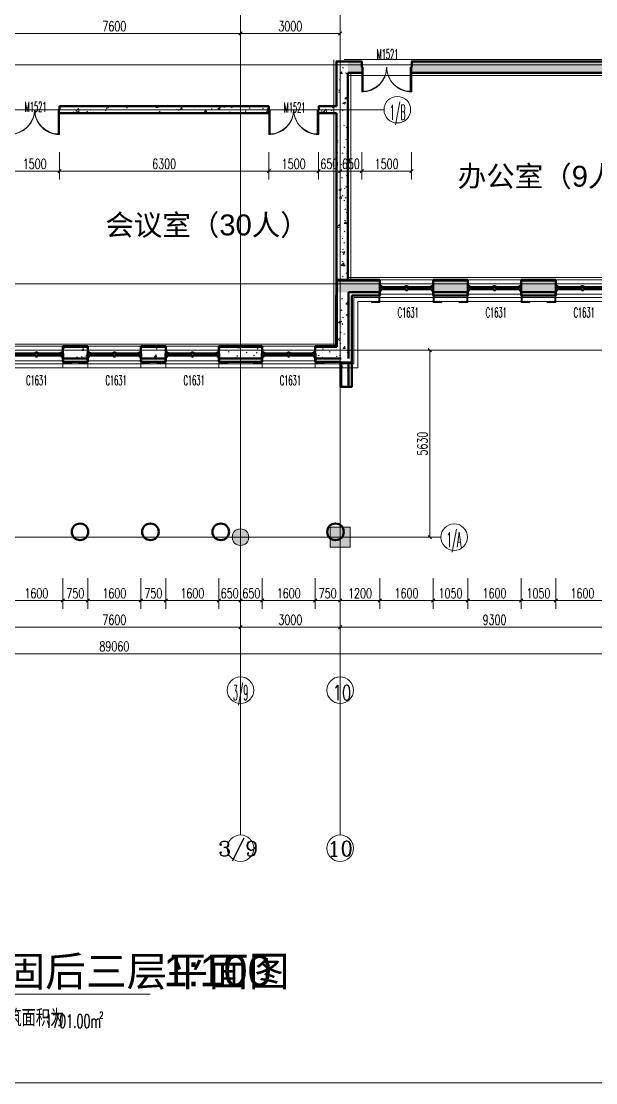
# Model space of a CAD drawing. Header units: millimetres. Extents: x -17321 to 106270, y -22341 to 35329.
# Drawn here: x 41195 to 58500, y -22071 to 9916 of the extents above; entities that cross this region are included whole.
import ezdxf

# ---------------------------------------------------------------- set-up
doc = ezdxf.new("R2010")
doc.units = ezdxf.units.MM
for name, pattern in [('IMPORT-DASHED', [7.5, 5, -2.5]), ('IMPORT-DOTE _2_', [0]), ('轴网线', [22.24, 12.7, -3.18, 3.18, -3.18])]:
    doc.linetypes.add(name, pattern=pattern)
for name, color, linetype, lineweight in [('A-COLS', 52, 'Continuous', 50), ('A-DOOR', 31, 'Continuous', 18), ('A-FLOR', 192, 'Continuous', 9), ('A-GENM', 13, 'Continuous', 18), ('A-GLAZ', 151, 'Continuous', 18), ('A-WALL', 113, 'Continuous', 50), ('A-WALL-FNSH', 113, 'Continuous', 50), ('A-WALL-PATT', 111, 'Continuous', 50), ('AXIS', 85, 'Continuous', 9), ('AXIS_TEXT', 250, 'Continuous', 9), ('COLUMN', 9, 'Continuous', 9), ('DIM_SYMB', 3, 'Continuous', 9), ('DOTE', 157, 'IMPORT-DOTE _2_', 9), ('PUB_DIM', 135, 'Continuous', 9), ('PUB_HATCH', 8, 'Continuous', 9), ('PUB_TEXT', 250, 'Continuous', 9), ('PUB_TITLE', 4, 'Continuous', 9), ('S-GRID', 1, 'Continuous', 13), ('S-GRID-IDEN', 1, 'Continuous', 18), ('SURFACE', 11, 'Continuous', 9), ('WALL', 250, 'Continuous', 9), ('WINDOW', 93, 'Continuous', 9), ('WINDOW_TEXT', 250, 'Continuous', 9), ('外立面', 151, 'Continuous', 9), ('烟道', 4, 'Continuous', 9), ('记者站1205_t3_2__3F导出_dwg', 8, 'Continuous', 9)]:
    doc.layers.add(name, color=color, linetype=linetype, lineweight=lineweight)
doc.styles.add('Arial_2', font='arial.ttf', dxfattribs={"height": 629.266735})
doc.styles.add('Arial_3', font='arial.ttf', dxfattribs={"height": 932.002202})
doc.styles.add('Arial_4', font='arial.ttf', dxfattribs={"height": 898.952479})
doc.styles.add('Arial_9', font='arial.ttf', dxfattribs={"width": 0.7, "height": 449.476239})
doc.styles.add('Complex_1', font='complex_.ttf', dxfattribs={"width": 0.381818, "height": 452.54834})
doc.styles.add('Complex_14', font='complex_.ttf', dxfattribs={"width": 0.388889, "height": 452.54834})
doc.styles.add('Complex_16', font='complex_.ttf', dxfattribs={"height": 450})
doc.styles.add('Complex_5', font='complex_.ttf', dxfattribs={"width": 0.724138, "height": 452.54834})
doc.styles.add('Simplex', font='simplex_.ttf', dxfattribs={"width": 0.494118, "height": 297.5})
doc.styles.add('Simplex_10', font='simplex_.ttf', dxfattribs={"width": 0.6125, "height": 400})
doc.styles.add('Simplex_2', font='simplex_.ttf', dxfattribs={"width": 0.706, "height": 297.5})
doc.styles.add('Simplex_9', font='simplex_.ttf', dxfattribs={"width": 0.6125, "height": 200})
pattern_1 = [(0, (0, 0), (812.8, 203.2), [33.528, -576.072, 33.528, -576.072, -3251.2]), (0, (0, 0), (812.8, 203.2), [-1219.2, 33.528, -1185.672, 33.528, -576.072, -1422.4]), (0, (0, 0), (812.8, 203.2), [-3048, 33.528, -372.872, 33.528, -982.472]), (120, (304.8, 101.6), (-582.37636, 602.30545), [33.528, -576.072, 33.528, -576.072, -3251.2]), (120, (304.8, 101.6), (-582.37636, 602.30545), [-1219.2, 33.528, -1185.672, 33.528, -576.072, -1422.4]), (120, (304.8, 101.6), (-582.37636, 602.30545), [-3048, 33.528, -372.872, 33.528, -982.472]), (240, (406.4, 508), (-230.42364, -805.50545), [33.528, -576.072, 33.528, -576.072, -3251.2]), (240, (406.4, 508), (-230.42364, -805.50545), [-1219.2, 33.528, -1185.672, 33.528, -576.072, -1422.4]), (240, (406.4, 508), (-230.42364, -805.50545), [-3048, 33.528, -372.872, 33.528, -982.472])]
pattern_2 = [(50, (0, 0), (728.7365, -63.756), [76.2, -838.2]), (355, (0, 0), (-140.9716, 764.2276), [60.96, -670.56]), (100.451, (60.7, -5.3), (587.77, 700.467), [64.76, -712.36]), (46.184, (0, 203.2), (1084.316, -168.171), [114.3, -1257.3]), (96.636, (90.4, 189.2), (949.61, 989.71), [97.14, -1068.54]), (351.184, (0, 203.2), (949.62, 989.701), [91.44, -1005.84]), (21, (101.6, 152.4), (606.458, -409.0606), [76.2, -838.2]), (326, (101.6, 152.4), (247.2083, 736.753), [60.96, -670.56]), (71.451, (152.14, 118.3), (853.668, 327.6855), [64.76, -712.36]), (37.5, (0, 0), (12.3547, 338.2201), [33.528, -628.904, 33.528, -647.192, -673.1]), (37.5, (0, 0), (12.3547, 338.2201), [-1343.152, 33.528, -639.572]), (7.5, (0, 0), (267.2789, 400.7221), [33.528, -354.584, 33.528, -613.664, -256.54]), (7.5, (0, 0), (267.2789, 400.7221), [-1035.304, 33.528, -223.012]), (327.5, (-226.57, 0), (542.3633, -22.91534), [33.528, -220.472, 33.528, -758.952, -1051.56]), (327.5, (-226.57, 0), (542.3633, -22.91534), [-1046.48, 33.528, -1018.032]), (317.5, (-328.17, 0), (592.517, 101.707), [33.528, -296.672, 33.528, -492.76, -746.76]), (317.5, (-328.17, 0), (592.517, 101.707), [-856.488, 33.528, -713.232])]

# ---------------------------------------------------------------- blocks, each defined once
blk = doc.blocks.new('TG-平开木门-双扇7 - M1521-1247899-建模-三层平面图')
at = {"layer": 'A-DOOR', "lineweight": 9}
for p, q in [((-750, 750), (-710, 750)), ((-750, 185), (-750, 750)), ((-710, 0), (-710, 750)), ((750, 750), (710, 750)), ((710, 0), (710, 750)), ((750, 185), (750, 750)), ((-750, 185), (-750, 0)), ((-710, 0), (-750, 0)), ((750, 185), (750, 0)), ((710, 0), (750, 0))]:
    blk.add_line(p, q, dxfattribs=at)
for centre, start, end in [((-750, 0), 360, 90), ((750, 0), 90, 180)]:
    blk.add_arc(centre, 750, start, end, dxfattribs=at)
blk = doc.blocks.new('C1631 - C1631-1312353-建模-三层平面图')
at = {"layer": 'A-GLAZ', "lineweight": 70}
for p, q in [((-740, 50), (-800, 50)), ((-740, 10), (-740, 50)), ((-710, 25), (-740, 25)), ((-740, 25), (-740, 10)), ((-710, 10), (-710, 25)), ((-30, 25), (-60, 25)), ((-60, 25), (-60, 10)), ((30, 50), (-30, 50)), ((-30, 50), (-30, 10)), ((-30, 10), (-30, 25)), ((30, 10), (30, 50)), ((60, 25), (30, 25)), ((30, 25), (30, 10)), ((60, 10), (60, 25)), ((740, 25), (710, 25)), ((710, 25), (710, 10)), ((800, 50), (740, 50)), ((740, 50), (740, 10)), ((740, 10), (740, 25)), ((-800, -50), (-740, -50)), ((-740, -50), (-740, -10)), ((-740, -10), (-740, -25)), ((-740, -25), (-710, -25)), ((-710, -25), (-710, -10)), ((-60, -10), (-60, -25)), ((-60, -25), (-30, -25)), ((-30, -10), (-30, -50)), ((-30, -25), (-30, -10)), ((-30, -50), (30, -50)), ((30, -50), (30, -10)), ((30, -10), (30, -25)), ((30, -25), (60, -25)), ((60, -25), (60, -10)), ((710, -10), (710, -25)), ((710, -25), (740, -25)), ((740, -10), (740, -50)), ((740, -25), (740, -10)), ((740, -50), (800, -50))]:
    blk.add_line(p, q, dxfattribs=at)
at = {"layer": 'A-GLAZ'}
for p, q in [((-740, 50), (-30, 50)), ((-740, 10), (-740, -10)), ((-740, 10), (-30, 10)), ((-740, 10), (-740, -10)), ((-710, 25), (-60, 25)), ((-30, -10), (-30, 10)), ((30, 50), (740, 50)), ((30, 10), (740, 10)), ((30, -10), (30, 10)), ((60, 25), (710, 25)), ((740, -10), (740, 10)), ((740, 10), (740, -10)), ((-30, -10), (-740, -10)), ((-30, -50), (-740, -50)), ((-60, -25), (-710, -25)), ((740, -10), (30, -10)), ((740, -50), (30, -50)), ((710, -25), (60, -25))]:
    blk.add_line(p, q, dxfattribs=at)
blk = doc.blocks.new('TG-平开木门-双扇7 - M1521-1316616-建模-三层平面图')
at = {"layer": 'A-DOOR', "lineweight": 9}
for p, q in [((-750, 750), (-710, 750)), ((-750, 120), (-750, 750)), ((-710, 0), (-710, 750)), ((750, 750), (710, 750)), ((710, 0), (710, 750)), ((750, 120), (750, 750)), ((-750, 120), (-750, 0)), ((-710, 0), (-750, 0)), ((750, 120), (750, 0)), ((710, 0), (750, 0))]:
    blk.add_line(p, q, dxfattribs=at)
for centre, start, end in [((-750, 0), 360, 90), ((750, 0), 90, 180)]:
    blk.add_arc(centre, 750, start, end, dxfattribs=at)
blk = doc.blocks.new('塔斯干柱 - LH-A-异形柱-塔斯干柱-700-1369415-建模-三层平面图')
at = {"layer": 'A-COLS'}
blk.add_circle((0, 0), 250, dxfattribs=at)
blk = doc.blocks.new('柱2 - 柱2-1369386-建模-三层平面图')
at = {"layer": 'A-COLS'}
blk.add_circle((0, 0), 250, dxfattribs=at)
blk = doc.blocks.new('窗套1600 - 窗套1600-1441503-建模-三层平面图')
at = {"layer": 'A-GENM'}
for p, q in [((-800, 30), (-1060, 30)), ((-1060, 30), (-1060, 0)), ((-1060, 0), (-800, 0)), ((-800, 0), (-830, 0)), ((-830, 0), (-830, -275)), ((-800, 0), (-800, 30)), ((-800, -275), (-800, 0)), ((1060, 30), (800, 30)), ((800, 30), (800, 0)), ((830, 0), (800, 0)), ((800, 0), (800, -275)), ((830, -275), (830, 0)), ((1060, 0), (1060, 30)), ((-830, -275), (-800, -275)), ((800, 0), (1060, 0)), ((800, -275), (830, -275))]:
    blk.add_line(p, q, dxfattribs=at)
blk = doc.blocks.new('记者站1205_t3_2__3F导出_dwg__ArchTick-1307847-建模-三层平面图')
at = {"layer": 'PUB_DIM'}
blk.add_line((-0.5, -0.5), (0.5, 0.5), dxfattribs=at)
blk = doc.blocks.new('记者站1205_t3_2__3F导出_dwg__ArchTick-1307849-建模-三层平面图')
at = {"layer": 'AXIS'}
blk.add_line((-0.5, -0.5), (0.5, 0.5), dxfattribs=at)
blk = doc.blocks.new('记者站1205_t3_2__3F导出_dwg__AXISO-1307851-建模-三层平面图')
at = {"layer": 'AXIS'}
blk.add_circle((0, 0), 0.5, dxfattribs=at)
blk = doc.blocks.new('记者站1205_t3_2__3F导出_dwg__FZH-1307852-建模-三层平面图')
at = {"layer": 'PUB_HATCH'}
blk.add_hatch(color=256, dxfattribs=at).paths.add_polyline_path([(0.5, -0.5), (0.5, 0.5), (-0.5, 0.5), (-0.5, -0.5)], flags=0)
at = {"layer": 'COLUMN', "flags": 128}
blk.add_lwpolyline([(-0.5, -0.5), (0.5, -0.5), (0.5, 0.5), (-0.5, 0.5)], close=True, dxfattribs=at)
at = {"layer": 'PUB_HATCH'}
for p, q in [((0.5, 0.5), (-0.5, 0.5)), ((-0.5, 0.5), (-0.5, -0.5)), ((0.5, -0.5), (0.5, 0.5)), ((-0.5, -0.5), (0.5, -0.5))]:
    blk.add_line(p, q, dxfattribs=at)
blk = doc.blocks.new('记者站1205_t3_2__3F导出_dwg_$TCHSYS$WIN2D-1307868-建模-三层平面图')
at = {"layer": 'WINDOW'}
for p, q in [((2619037, 431967), (2617437, 431967)), ((2619037, 431751), (2617437, 431751))]:
    blk.add_line(p, q, dxfattribs=at)
at = {"layer": 'WINDOW', "flags": 128}
blk.add_lwpolyline([(2619037, 431534), (2619037, 432184), (2617437, 432184), (2617437, 431534)], close=True, dxfattribs=at)
blk = doc.blocks.new('记者站1205_t3_2__3F导出_dwg_$TCHSYS$WIN2D-1307869-建模-三层平面图')
at = {"layer": 'WINDOW'}
for p, q in [((2613787, 431967), (2612187, 431967)), ((2613787, 431751), (2612187, 431751))]:
    blk.add_line(p, q, dxfattribs=at)
at = {"layer": 'WINDOW', "flags": 128}
blk.add_lwpolyline([(2613787, 431534), (2613787, 432184), (2612187, 432184), (2612187, 431534)], close=True, dxfattribs=at)
blk = doc.blocks.new('记者站1205_t3_2__3F导出_dwg_$TCHSYS$WIN2D-1307870-建模-三层平面图')
at = {"layer": 'WINDOW'}
for p, q in [((2616137, 431967), (2614537, 431967)), ((2616137, 431751), (2614537, 431751))]:
    blk.add_line(p, q, dxfattribs=at)
at = {"layer": 'WINDOW', "flags": 128}
blk.add_lwpolyline([(2616137, 431534), (2616137, 432184), (2614537, 432184), (2614537, 431534)], close=True, dxfattribs=at)
blk = doc.blocks.new('记者站1205_t3_2__3F导出_dwg_$TCHSYS$WIN2D-1307871-建模-三层平面图')
at = {"layer": 'WINDOW'}
for p, q in [((2609837, 431967), (2611437, 431967)), ((2609837, 431751), (2611437, 431751))]:
    blk.add_line(p, q, dxfattribs=at)
at = {"layer": 'WINDOW', "flags": 128}
blk.add_lwpolyline([(2609837, 431534), (2609837, 432184), (2611437, 432184), (2611437, 431534)], close=True, dxfattribs=at)
blk = doc.blocks.new('记者站1205_t3_2__3F导出_dwg_$DorLib2D$00000002-1307884-建模-三层平面图')
at = {"layer": 'WINDOW', "flags": 128}
for points in [[(-0.5, 0.4875), (-0.5, 0), (-0.475, 0), (-0.475, 0.4875)], [(0.5, 0.4875), (0.475, 0.4875), (0.475, 0), (0.5, 0)]]:
    blk.add_lwpolyline(points, close=True, dxfattribs=at)
at = {"layer": 'WINDOW'}
for centre, start, end in [((-0.4875, 0), 360, 88.53072), ((0.4875, 0), 91.46928, 180)]:
    blk.add_arc(centre, 0.4875, start, end, dxfattribs=at)
blk = doc.blocks.new('记者站1205_t3_2__3F导出_dwg_$TCHSYS$WIN2D-1307904-建模-三层平面图')
at = {"layer": 'WINDOW'}
for p, q in [((2622587, 433967), (2620987, 433967)), ((2622587, 433751), (2620987, 433751))]:
    blk.add_line(p, q, dxfattribs=at)
at = {"layer": 'WINDOW', "flags": 128}
blk.add_lwpolyline([(2622587, 433534), (2622587, 434184), (2620987, 434184), (2620987, 433534)], close=True, dxfattribs=at)
blk = doc.blocks.new('记者站1205_t3_2__3F导出_dwg_$TCHSYS$WIN2D-1307905-建模-三层平面图')
at = {"layer": 'WINDOW'}
for p, q in [((2625237, 433967), (2623637, 433967)), ((2625237, 433751), (2623637, 433751))]:
    blk.add_line(p, q, dxfattribs=at)
at = {"layer": 'WINDOW', "flags": 128}
blk.add_lwpolyline([(2625237, 433534), (2625237, 434184), (2623637, 434184), (2623637, 433534)], close=True, dxfattribs=at)
blk = doc.blocks.new('记者站1205_t3_2__3F导出_dwg_$TCHSYS$WIN2D-1307906-建模-三层平面图')
at = {"layer": 'WINDOW'}
for p, q in [((2627887, 433967), (2626287, 433967)), ((2627887, 433751), (2626287, 433751))]:
    blk.add_line(p, q, dxfattribs=at)
at = {"layer": 'WINDOW', "flags": 128}
blk.add_lwpolyline([(2627887, 433534), (2627887, 434184), (2626287, 434184), (2626287, 433534)], close=True, dxfattribs=at)
blk = doc.blocks.new('记者站1205_t3_2__3F导出_dwg_$DorLib2D$00000002-1307882-建模-三层平面图')
at = {"layer": 'WINDOW', "flags": 128}
for points in [[(-0.5, 0.4875), (-0.5, 0), (-0.475, 0), (-0.475, 0.4875)], [(0.5, 0.4875), (0.475, 0.4875), (0.475, 0), (0.5, 0)]]:
    blk.add_lwpolyline(points, close=True, dxfattribs=at)
at = {"layer": 'WINDOW'}
for centre, start, end in [((-0.4875, 0), 360, 88.53072), ((0.4875, 0), 91.46928, 180)]:
    blk.add_arc(centre, 0.4875, start, end, dxfattribs=at)
blk = doc.blocks.new('记者站1205_t3_2__3F导出_dwg_df4bv-1307957-建模-三层平面图')
at = {"layer": '烟道', "color": 2, "linetype": 'IMPORT-DASHED'}
for p, q in [((2014387, 65874), (2014387, 74514)), ((2014827, 74034), (2051657, 74034)), ((2014897, 67874), (2014897, 74104)), ((2014827, 67944), (2051657, 67944)), ((2001097, 65944), (2014457, 65944))]:
    blk.add_line(p, q, dxfattribs=at)
at = {"layer": '烟道', "color": 2}
blk.add_line((2051657, 74514), (2014697, 74514), dxfattribs=at)
at = {"layer": '烟道', "color": 2, "flags": 128}
blk.add_lwpolyline([(2006477, 85464), (2000567, 85464), (2000567, 81564), (1977687, 81564), (1977687, 92784), (1963367, 92784), (1963367, 67344), (2000567, 67344), (2000567, 65344), (2014987, 65344), (2014987, 67344), (2052187, 67344), (2052187, 92784), (2037867, 92784), (2037867, 81564), (2014987, 81564), (2014987, 85464), (2009077, 85464)], dxfattribs=at)
blk = doc.blocks.new('记者站1205_t3_2__3F导出_dwg-1307846-建模-三层平面图')
at = {"layer": '外立面'}
h = blk.add_hatch(color=256, dxfattribs=at)
h.paths.add_polyline_path([(2616787, 426184), (2616842, 426190), (2616895, 426209), (2616942, 426239), (2616982, 426278), (2617012, 426326), (2617030, 426379), (2617037, 426434), (2617030, 426490), (2617012, 426543), (2616982, 426590), (2616942, 426630), (2616895, 426659), (2616842, 426678), (2616787, 426684), (2616731, 426678), (2616678, 426659), (2616631, 426630), (2616591, 426590), (2616561, 426543), (2616543, 426490), (2616537, 426434), (2616543, 426379), (2616561, 426326), (2616591, 426278), (2616631, 426239), (2616678, 426209), (2616731, 426190)], flags=0)
h.paths.add_polyline_path([(2609187, 426184), (2609242, 426190), (2609295, 426209), (2609342, 426239), (2609382, 426278), (2609412, 426326), (2609430, 426379), (2609437, 426434), (2609430, 426490), (2609412, 426543), (2609382, 426590), (2609342, 426630), (2609295, 426659), (2609242, 426678), (2609187, 426684), (2609131, 426678), (2609078, 426659), (2609031, 426630), (2608991, 426590), (2608961, 426543), (2608943, 426490), (2608937, 426434), (2608943, 426379), (2608961, 426326), (2608991, 426278), (2609031, 426239), (2609078, 426209), (2609131, 426190)], flags=0)
at = {"layer": 'AXIS'}
for p, q in [((2620110, 439314), (2621110, 439314)), ((2621362, 432064), (2622735, 432064)), ((2622485, 426434), (2622485, 432064)), ((2621362, 426434), (2622735, 426434)), ((2621824, 426434), (2622824, 426434)), ((2616787, 426222), (2616787, 422222)), ((2619787, 426222), (2619787, 422222)), ((2568457, 422922), (2657517, 422922))]:
    blk.add_line(p, q, dxfattribs=at)
at = {"layer": 'AXIS', "flags": 128}
for points in [[(2616787, 423472), (2616787, 425922)], [(2619787, 423472), (2619787, 425922)], [(2611437, 424272), (2611437, 425197)], [(2612187, 424272), (2612187, 425197)], [(2613787, 424272), (2613787, 425197)], [(2614537, 424272), (2614537, 425197)], [(2616137, 424272), (2616137, 425197)], [(2616787, 424272), (2616787, 425197)], [(2617437, 424272), (2617437, 425197)], [(2619037, 424272), (2619037, 425197)], [(2619787, 424272), (2619787, 425197)], [(2620987, 424272), (2620987, 425197)], [(2622587, 424272), (2622587, 425197)], [(2623637, 424272), (2623637, 425197)], [(2625237, 424272), (2625237, 425197)], [(2626287, 424272), (2626287, 425197)]]:
    blk.add_lwpolyline(points, close=True, dxfattribs=at)
for points in [[(2616037, 424522), (2616137, 424522), (2614537, 424522), (2613787, 424522), (2612187, 424522), (2611437, 424522), (2609837, 424522), (2609187, 424522), (2609087, 424522)], [(2616137, 424522), (2616787, 424522), (2616887, 424522)], [(2617437, 424522), (2616787, 424522), (2616687, 424522)], [(2631787, 424522), (2631887, 424522), (2630287, 424522), (2629087, 424522), (2627887, 424522), (2626287, 424522), (2625237, 424522), (2623637, 424522), (2622587, 424522), (2620987, 424522), (2619787, 424522), (2619037, 424522), (2617437, 424522), (2617537, 424522)], [(2656887, 423722), (2656987, 423722), (2647687, 423722), (2644387, 423722), (2638387, 423722), (2629087, 423722), (2619787, 423722), (2616787, 423722), (2609187, 423722), (2606187, 423722), (2596887, 423722), (2587587, 423722), (2578287, 423722), (2568987, 423722), (2568457, 423722), (2568357, 423722)]]:
    blk.add_lwpolyline(points, dxfattribs=at)
at = {"layer": 'AXIS'}
for centre in [(2616787, 421822), (2619787, 421822)]:
    blk.add_circle(centre, 400, dxfattribs=at)
at = {"layer": 'DIM_SYMB'}
blk.add_line((2608451, 412665), (2614066, 412665), dxfattribs=at)
at = {"layer": 'DOTE', "linetype": 'Continuous'}
for p, q in [((2619787, 426222), (2619787, 460054)), ((2616787, 444594), (2616787, 425922)), ((2567617, 440664), (2658357, 440664)), ((2605746, 439314), (2620398, 439314)), ((2567617, 434064), (2658357, 434064)), ((2567617, 432064), (2658357, 432064)), ((2621377, 426434), (2604817, 426434))]:
    blk.add_line(p, q, dxfattribs=at)
at = {"layer": 'PUB_DIM'}
for p, q in [((2619787, 439614), (2619787, 441860)), ((2621936, 438039), (2621936, 437212))]:
    blk.add_line(p, q, dxfattribs=at)
at = {"layer": 'PUB_DIM', "flags": 128}
for points in [[(2616787, 441860), (2616787, 439614)], [(2611337, 437212), (2611337, 438039)], [(2617637, 437212), (2617637, 438039)], [(2619137, 437212), (2619137, 438039)], [(2619787, 437212), (2619787, 438039)], [(2620436, 437212), (2620436, 438039)]]:
    blk.add_lwpolyline(points, close=True, dxfattribs=at)
for points in [[(2606187, 441610), (2609187, 441610), (2616787, 441610), (2619787, 441610)], [(2609937, 437462), (2609837, 437462), (2611337, 437462), (2617637, 437462), (2619137, 437462)], [(2619037, 437462), (2619137, 437462), (2619787, 437462), (2619887, 437462)], [(2620436, 437462), (2619787, 437462), (2619687, 437462)], [(2620536, 437462), (2620436, 437462), (2621936, 437462)]]:
    blk.add_lwpolyline(points, dxfattribs=at)
at = {"layer": 'PUB_TITLE', "flags": 128}
blk.add_lwpolyline([(2551665, 409993), (2674265, 409993), (2674265, 467393), (2551665, 467393)], close=True, dxfattribs=at)
at = {"layer": 'SURFACE', "flags": 128}
for points in [[(2619037, 431694), (2619037, 431534), (2620317, 431534), (2620317, 433534), (2620987, 433534), (2620987, 433694)], [(2622587, 433694), (2622587, 433534), (2623637, 433534), (2623637, 433694)], [(2625237, 433694), (2625237, 433534), (2626287, 433534), (2626287, 433694)], [(2611437, 431694), (2611437, 431534), (2612187, 431534), (2612187, 431694)], [(2613787, 431694), (2613787, 431534), (2614537, 431534), (2614537, 431694)], [(2616137, 431694), (2616137, 431534), (2617437, 431534), (2617437, 431694)]]:
    blk.add_lwpolyline(points, dxfattribs=at)
at = {"layer": 'WALL', "flags": 128}
for points in [[(2620037, 440414), (2620436, 440414), (2620436, 440784), (2619667, 440784), (2619667, 439434), (2619137, 439434), (2619137, 439194), (2619667, 439194), (2619667, 434064), (2619667, 432184), (2619037, 432184), (2619037, 431694), (2620157, 431694), (2620157, 433694), (2620987, 433694), (2620987, 434184), (2620037, 434184), (2620037, 439314)], [(2628967, 434184), (2627887, 434184), (2627887, 433694), (2629087, 433694), (2630287, 433694), (2630287, 434184), (2629207, 434184), (2629207, 440414), (2629736, 440414), (2629736, 440784), (2629087, 440784), (2621936, 440784), (2621936, 440414), (2628967, 440414)], [(2611337, 439194), (2617637, 439194), (2617637, 439434), (2611337, 439434)], [(2623637, 434184), (2622587, 434184), (2622587, 433694), (2623637, 433694)], [(2626287, 434184), (2625237, 434184), (2625237, 433694), (2626287, 433694)], [(2612187, 432184), (2611437, 432184), (2611437, 431694), (2612187, 431694)], [(2614537, 432184), (2613787, 432184), (2613787, 431694), (2614537, 431694)], [(2617437, 432184), (2616137, 432184), (2616137, 431694), (2617437, 431694)]]:
    blk.add_lwpolyline(points, close=True, dxfattribs=at)
at = {"layer": '外立面'}
blk.add_line((2616787, 439194), (2616787, 438414), dxfattribs=at)
blk.add_circle((2616787, 426434), 250, dxfattribs=at)
for name, p in [('记者站1205_t3_2__3F导出_dwg_df4bv-1307957-建模-三层平面图', (605210, 366310)), ('记者站1205_t3_2__3F导出_dwg_$TCHSYS$WIN2D-1307904-建模-三层平面图', (0, 0)), ('记者站1205_t3_2__3F导出_dwg_$TCHSYS$WIN2D-1307905-建模-三层平面图', (0, 0)), ('记者站1205_t3_2__3F导出_dwg_$TCHSYS$WIN2D-1307906-建模-三层平面图', (0, 0)), ('记者站1205_t3_2__3F导出_dwg_$TCHSYS$WIN2D-1307871-建模-三层平面图', (0, 0)), ('记者站1205_t3_2__3F导出_dwg_$TCHSYS$WIN2D-1307869-建模-三层平面图', (0, 0)), ('记者站1205_t3_2__3F导出_dwg_$TCHSYS$WIN2D-1307870-建模-三层平面图', (0, 0)), ('记者站1205_t3_2__3F导出_dwg_$TCHSYS$WIN2D-1307868-建模-三层平面图', (0, 0))]:
    blk.add_blockref(name, p)
for name, p, xscale, yscale, zscale in [('记者站1205_t3_2__3F导出_dwg__ArchTick-1307847-建模-三层平面图', (2616787, 441610), 100, 100, 100), ('记者站1205_t3_2__3F导出_dwg__ArchTick-1307847-建模-三层平面图', (2619787, 441610), 100, 100, 100), ('记者站1205_t3_2__3F导出_dwg__AXISO-1307851-建模-三层平面图', (2621510, 439314), 800, 800, 800), ('记者站1205_t3_2__3F导出_dwg__ArchTick-1307847-建模-三层平面图', (2611337, 437462), 100, 100, 100), ('记者站1205_t3_2__3F导出_dwg__ArchTick-1307847-建模-三层平面图', (2617637, 437462), 100, 100, 100), ('记者站1205_t3_2__3F导出_dwg__ArchTick-1307847-建模-三层平面图', (2619137, 437462), 100, 100, 100), ('记者站1205_t3_2__3F导出_dwg__ArchTick-1307847-建模-三层平面图', (2619137, 437462), 100, 100, 100), ('记者站1205_t3_2__3F导出_dwg__ArchTick-1307847-建模-三层平面图', (2619787, 437462), 100, 100, 100), ('记者站1205_t3_2__3F导出_dwg__ArchTick-1307847-建模-三层平面图', (2621936, 437462), 100, 100, 100), ('记者站1205_t3_2__3F导出_dwg__FZH-1307852-建模-三层平面图', (2619787, 426434), 600, 600, 600), ('记者站1205_t3_2__3F导出_dwg__AXISO-1307851-建模-三层平面图', (2623224, 426434), 800, 800, 800), ('记者站1205_t3_2__3F导出_dwg__ArchTick-1307849-建模-三层平面图', (2611437, 424522), 100, 100, 100), ('记者站1205_t3_2__3F导出_dwg__ArchTick-1307849-建模-三层平面图', (2612187, 424522), 100, 100, 100), ('记者站1205_t3_2__3F导出_dwg__ArchTick-1307849-建模-三层平面图', (2613787, 424522), 100, 100, 100), ('记者站1205_t3_2__3F导出_dwg__ArchTick-1307849-建模-三层平面图', (2614537, 424522), 100, 100, 100), ('记者站1205_t3_2__3F导出_dwg__ArchTick-1307849-建模-三层平面图', (2616137, 424522), 100, 100, 100), ('记者站1205_t3_2__3F导出_dwg__ArchTick-1307849-建模-三层平面图', (2616137, 424522), 100, 100, 100), ('记者站1205_t3_2__3F导出_dwg__ArchTick-1307849-建模-三层平面图', (2616787, 424522), 100, 100, 100), ('记者站1205_t3_2__3F导出_dwg__ArchTick-1307849-建模-三层平面图', (2619037, 424522), 100, 100, 100), ('记者站1205_t3_2__3F导出_dwg__ArchTick-1307849-建模-三层平面图', (2619787, 424522), 100, 100, 100), ('记者站1205_t3_2__3F导出_dwg__ArchTick-1307849-建模-三层平面图', (2620987, 424522), 100, 100, 100), ('记者站1205_t3_2__3F导出_dwg__ArchTick-1307849-建模-三层平面图', (2622587, 424522), 100, 100, 100), ('记者站1205_t3_2__3F导出_dwg__ArchTick-1307849-建模-三层平面图', (2623637, 424522), 100, 100, 100), ('记者站1205_t3_2__3F导出_dwg__ArchTick-1307849-建模-三层平面图', (2625237, 424522), 100, 100, 100), ('记者站1205_t3_2__3F导出_dwg__ArchTick-1307849-建模-三层平面图', (2626287, 424522), 100, 100, 100), ('记者站1205_t3_2__3F导出_dwg__ArchTick-1307849-建模-三层平面图', (2616787, 423722), 100, 100, 100), ('记者站1205_t3_2__3F导出_dwg__ArchTick-1307849-建模-三层平面图', (2619787, 423722), 100, 100, 100)]:
    blk.add_blockref(name, p, dxfattribs=dict(xscale=xscale, yscale=yscale, zscale=zscale))
for name, p, xscale, yscale, zscale, rotation in [('记者站1205_t3_2__3F导出_dwg__ArchTick-1307847-建模-三层平面图', (2616787, 441610), 100, 100, 100, 180), ('记者站1205_t3_2__3F导出_dwg_$DorLib2D$00000002-1307882-建模-三层平面图', (2610587, 439314), 1500, 1500, -1500, 180), ('记者站1205_t3_2__3F导出_dwg_$DorLib2D$00000002-1307882-建模-三层平面图', (2618387, 439314), 1500, 1500, -1500, 180), ('记者站1205_t3_2__3F导出_dwg__ArchTick-1307847-建模-三层平面图', (2611337, 437462), 100, 100, 100, 180), ('记者站1205_t3_2__3F导出_dwg__ArchTick-1307847-建模-三层平面图', (2617637, 437462), 100, 100, 100, 180), ('记者站1205_t3_2__3F导出_dwg__ArchTick-1307847-建模-三层平面图', (2619787, 437462), 100, 100, 100, 180), ('记者站1205_t3_2__3F导出_dwg__ArchTick-1307847-建模-三层平面图', (2620436, 437462), 100, 100, 100, 180), ('记者站1205_t3_2__3F导出_dwg__ArchTick-1307847-建模-三层平面图', (2620436, 437462), 100, 100, 100, 180), ('记者站1205_t3_2__3F导出_dwg__ArchTick-1307849-建模-三层平面图', (2622485, 432064), 100, 100, 100, 90), ('记者站1205_t3_2__3F导出_dwg__ArchTick-1307849-建模-三层平面图', (2622485, 426434), 100, 100, 100, 270), ('记者站1205_t3_2__3F导出_dwg__ArchTick-1307849-建模-三层平面图', (2611437, 424522), 100, 100, 100, 180), ('记者站1205_t3_2__3F导出_dwg__ArchTick-1307849-建模-三层平面图', (2612187, 424522), 100, 100, 100, 180), ('记者站1205_t3_2__3F导出_dwg__ArchTick-1307849-建模-三层平面图', (2613787, 424522), 100, 100, 100, 180), ('记者站1205_t3_2__3F导出_dwg__ArchTick-1307849-建模-三层平面图', (2614537, 424522), 100, 100, 100, 180), ('记者站1205_t3_2__3F导出_dwg__ArchTick-1307849-建模-三层平面图', (2616787, 424522), 100, 100, 100, 180), ('记者站1205_t3_2__3F导出_dwg__ArchTick-1307849-建模-三层平面图', (2617437, 424522), 100, 100, 100, 180), ('记者站1205_t3_2__3F导出_dwg__ArchTick-1307849-建模-三层平面图', (2617437, 424522), 100, 100, 100, 180), ('记者站1205_t3_2__3F导出_dwg__ArchTick-1307849-建模-三层平面图', (2619037, 424522), 100, 100, 100, 180), ('记者站1205_t3_2__3F导出_dwg__ArchTick-1307849-建模-三层平面图', (2619787, 424522), 100, 100, 100, 180), ('记者站1205_t3_2__3F导出_dwg__ArchTick-1307849-建模-三层平面图', (2620987, 424522), 100, 100, 100, 180), ('记者站1205_t3_2__3F导出_dwg__ArchTick-1307849-建模-三层平面图', (2622587, 424522), 100, 100, 100, 180), ('记者站1205_t3_2__3F导出_dwg__ArchTick-1307849-建模-三层平面图', (2623637, 424522), 100, 100, 100, 180), ('记者站1205_t3_2__3F导出_dwg__ArchTick-1307849-建模-三层平面图', (2625237, 424522), 100, 100, 100, 180), ('记者站1205_t3_2__3F导出_dwg__ArchTick-1307849-建模-三层平面图', (2626287, 424522), 100, 100, 100, 180), ('记者站1205_t3_2__3F导出_dwg__ArchTick-1307849-建模-三层平面图', (2616787, 423722), 100, 100, 100, 180), ('记者站1205_t3_2__3F导出_dwg__ArchTick-1307849-建模-三层平面图', (2619787, 423722), 100, 100, 100, 180)]:
    blk.add_blockref(name, p, dxfattribs=dict(xscale=xscale, yscale=yscale, zscale=zscale, rotation=rotation))
at = {"extrusion": (0, 0, -1), "xscale": 1500, "yscale": 1500, "zscale": -1500, "rotation": 180}
blk.add_blockref('记者站1205_t3_2__3F导出_dwg_$DorLib2D$00000002-1307884-建模-三层平面图', (-2621186, 440599), dxfattribs=at)
at = {"layer": 'AXIS', "color": 7, "insert": (2622117, 429249), "char_height": 297.5, "width": 917.9, "attachment_point": 2, "rotation": 90, "line_spacing_factor": 1.125731, "style": 'Simplex_2'}
blk.add_mtext('5630', dxfattribs=at)
at = {"layer": 'AXIS', "color": 7, "char_height": 297.5, "attachment_point": 2, "line_spacing_factor": 1.125731, "style": 'Simplex_2'}
for s, insert, width in [('1600', (2610637, 424891), 871.28), ('750', (2611812, 424891), 688.42), ('1600', (2612987, 424891), 871.28), ('750', (2614162, 424891), 688.42), ('1600', (2615337, 424891), 871.28), ('650', (2616462, 424891), 688.42), ('650', (2617112, 424891), 688.42), ('1600', (2618237, 424891), 871.28), ('750', (2619412, 424891), 688.42), ('1200', (2620387, 424891), 871.28), ('1600', (2621787, 424891), 871.28), ('1050', (2623112, 424891), 871.28), ('1600', (2624437, 424891), 871.28), ('1050', (2625762, 424891), 871.28), ('1600', (2627087, 424891), 871.28), ('7600', (2612987, 424091), 917.9), ('3000', (2618287, 424091), 917.9), ('9300', (2624437, 424091), 917.9), ('89060', (2612987, 423291), 1147.37)]:
    blk.add_mtext(s, dxfattribs=dict(at, insert=insert, width=width))
at = {"layer": 'AXIS_TEXT', "color": 7, "char_height": 452.5, "attachment_point": 1, "line_spacing_factor": 1.141342}
for s, insert, width, style in [('1/B', (2621284, 439464), 574.84, 'Complex_14'), ('1/A', (2622997, 426584), 552.94, 'Complex_1'), ('3/9', (2616560, 421972), 591.26, 'Complex_1'), ('10', (2619560, 421972), 646.01, 'Complex_5')]:
    blk.add_mtext(s, dxfattribs=dict(at, insert=insert, width=width, style=style))
at = {"layer": 'PUB_DIM', "color": 7, "char_height": 297.5, "attachment_point": 2, "line_spacing_factor": 1.125731, "style": 'Simplex_2'}
for s, insert, width in [('7600', (2612987, 441979), 917.9), ('3000', (2618287, 441979), 917.9), ('1500', (2610587, 437830), 871.28), ('6300', (2614487, 437830), 917.9), ('1500', (2618387, 437830), 871.28), ('650', (2619462, 437830), 688.42), ('650', (2620111, 437830), 688.42), ('1500', (2621186, 437830), 871.28)]:
    blk.add_mtext(s, dxfattribs=dict(at, insert=insert, width=width))
at = {"layer": 'PUB_TEXT', "color": 155, "char_height": 629.3, "attachment_point": 1, "line_spacing_factor": 0.941778, "style": 'Arial_2'}
for s, insert, width in [('办公室（9人）', (2623330, 437624), 7684.12), ('会议室（30人）', (2612715, 436157), 8275.21)]:
    blk.add_mtext(s, dxfattribs=dict(at, insert=insert, width=width))
at = {"layer": 'PUB_TEXT', "color": 7, "attachment_point": 1}
for s, insert, char_height, width, line_spacing_factor, style in [('加固后三层平面图', (2608451, 413801), 899, 13512.15, 0.941778, 'Arial_4'), ('1:100', (2614466, 413835), 932, 4377.65, 0.941778, 'Arial_3'), ('本层建筑面积为', (2608475, 412188), 449.5, 4076.94, 0.941778, 'Arial_9'), ('1701.00m', (2610902, 412051), 400, 2053.69, 1.125731, 'Simplex_10'), ('\\fSimplex|b0|i0|c134|p2|;\\W.6125;2', (2612535, 412134), 200, 134.99, 1.125731, 'Simplex_9')]:
    blk.add_mtext(s, dxfattribs=dict(at, insert=insert, char_height=char_height, width=width, line_spacing_factor=line_spacing_factor, style=style))
at = {"layer": 'WINDOW_TEXT', "color": 7, "char_height": 297.5, "width": 778.06, "attachment_point": 1, "line_spacing_factor": 1.125731, "style": 'Simplex'}
for insert in [(2620889, 441139), (2610289, 439552), (2618089, 439532)]:
    blk.add_mtext('M1521', dxfattribs=dict(at, insert=insert))
at = {"layer": 'WINDOW_TEXT', "color": 5, "char_height": 297.5, "width": 785.23, "attachment_point": 1, "line_spacing_factor": 1.125731, "style": 'Simplex'}
for insert in [(2621520, 433352), (2624170, 433352), (2626820, 433352), (2610329, 431309), (2612720, 431309), (2615070, 431309), (2617970, 431309)]:
    blk.add_mtext('C1631', dxfattribs=dict(at, insert=insert))
blk = doc.blocks.new('轴网 - 宽度系数 1-579523-建模-三层平面图')
at = {"layer": 'S-GRID-IDEN'}
blk.add_circle((0, 0), 4, dxfattribs=at)

msp = doc.modelspace()

# ---------------------------------------------------------------- hatches: boundary and pattern name
at = {"layer": 'A-WALL-PATT', "lineweight": 9}
h = msp.add_hatch(dxfattribs=at)
h.set_pattern_fill('FP_1', color=256, style=0, pattern_type=2)
h.set_pattern_definition(pattern_1)
h.paths.add_polyline_path([(50680, 1650), (50695, 1650), (50695, 7145), (50680, 7145), (50680, 1750)], flags=0)
h.paths.add_polyline_path([(50695, 7355), (50695, 8720), (50680, 8720), (50680, 7355)], flags=0)
h = msp.add_hatch(dxfattribs=at)
h.set_pattern_fill('FP_1', color=256, style=0, pattern_type=2)
h.set_pattern_definition(pattern_1)
h.paths.add_polyline_path([(87880, 8705), (87880, 8720), (80845, 8720), (80845, 8705), (82862, 8705)], flags=0)
h.paths.add_polyline_path([(71583, 8705), (79345, 8705), (79345, 8720), (71550, 8720), (71550, 8705)], flags=0)
h.paths.add_polyline_path([(60304, 8705), (60745, 8705), (60745, 8720), (52955, 8720), (52955, 8705), (54665, 8705)], flags=0)
h.paths.add_polyline_path([(68300, 8705), (68300, 8720), (62245, 8720), (62245, 8705), (65944, 8705)], flags=0)
h.paths.add_polyline_path([(69100, 8705), (70050, 8705), (70050, 8720), (69100, 8720)], flags=0)
h.paths.add_polyline_path([(50695, 8705), (51455, 8705), (51455, 8720), (50695, 8720)], flags=0)
h = msp.add_hatch(dxfattribs=at)
h.set_pattern_fill('FP_2', color=256, style=0, pattern_type=2)
h.set_pattern_definition(pattern_2)
h.paths.add_polyline_path([(51035, 2120), (51035, 8705), (50695, 8705), (50695, 2120)], flags=0)
h = msp.add_hatch(dxfattribs=at)
h.set_pattern_fill('FP_2', color=256, style=0, pattern_type=2)
h.set_pattern_definition(pattern_2)
h.paths.add_polyline_path([(82862, 8365), (87880, 8365), (87880, 8705), (80845, 8705), (80845, 8365)], flags=0)
h.paths.add_polyline_path([(78805, 8365), (79345, 8365), (79345, 8705), (71550, 8705), (71550, 8365), (78595, 8365)], flags=0)
h.paths.add_polyline_path([(69520, 8365), (70050, 8365), (70050, 8705), (69100, 8705), (69100, 8365), (69505, 8365)], flags=0)
h.paths.add_polyline_path([(68300, 8365), (68300, 8705), (62245, 8705), (62245, 8365), (67650, 8365)], flags=0)
h.paths.add_polyline_path([(60304, 8365), (60745, 8365), (60745, 8705), (52955, 8705), (52955, 8365), (60220, 8365)], flags=0)
h.paths.add_polyline_path([(51455, 8365), (51455, 8705), (51035, 8705), (51035, 8365), (51050, 8365)], flags=0)
h = msp.add_hatch(dxfattribs=at)
h.set_pattern_fill('FP_1', color=256, style=0, pattern_type=2)
h.set_pattern_definition(pattern_1)
h.paths.add_polyline_path([(51035, 2120), (51050, 2120), (51050, 8365), (51035, 8365), (51035, 3195)], flags=0)
h = msp.add_hatch(dxfattribs=at)
h.set_pattern_fill('FP_1', color=256, style=0, pattern_type=2)
h.set_pattern_definition(pattern_1)
h.paths.add_polyline_path([(87880, 8350), (87880, 8365), (80845, 8365), (80845, 8350), (82862, 8350)], flags=0)
h.paths.add_polyline_path([(78820, 8350), (79345, 8350), (79345, 8365), (78820, 8365)], flags=0)
h.paths.add_polyline_path([(78595, 8350), (78595, 8365), (71550, 8365), (71550, 8350), (78580, 8350)], flags=0)
h.paths.add_polyline_path([(67550, 8350), (67565, 8350), (67565, 8365), (62245, 8365), (62245, 8350), (65944, 8350)], flags=0)
h.paths.add_polyline_path([(68300, 8350), (68300, 8365), (67650, 8365), (67650, 8350)], flags=0)
h.paths.add_polyline_path([(69520, 8350), (70050, 8350), (70050, 8365), (69520, 8365)], flags=0)
h.paths.add_polyline_path([(69295, 8350), (69295, 8365), (69100, 8365), (69100, 8350), (69280, 8350)], flags=0)
h.paths.add_polyline_path([(60745, 8350), (60745, 8365), (60220, 8365), (60220, 8350), (60304, 8350)], flags=0)
h.paths.add_polyline_path([(59980, 8350), (59995, 8350), (59995, 8365), (52955, 8365), (52955, 8350), (54665, 8350)], flags=0)
h.paths.add_polyline_path([(51455, 8350), (51455, 8365), (51050, 8365), (51050, 8350)], flags=0)
h = msp.add_hatch(dxfattribs=at)
h.set_pattern_fill('FP_1', color=256, style=0, pattern_type=2)
h.set_pattern_definition(pattern_1)
h.paths.add_polyline_path([(48655, 7355), (48655, 7370), (42345, 7370), (42345, 7355)], flags=0)
h.paths.add_polyline_path([(50680, 7355), (50680, 7370), (50155, 7370), (50155, 7355)], flags=0)
h.paths.add_polyline_path([(40845, 7355), (40845, 7370), (38765, 7370), (38765, 7355)], flags=0)
h.paths.add_polyline_path([(37765, 7355), (37765, 7370), (37320, 7370), (37320, 7355), (37746, 7355)], flags=0)
h = msp.add_hatch(dxfattribs=at)
h.set_pattern_fill('FP_2', color=256, style=0, pattern_type=2)
h.set_pattern_definition(pattern_2)
h.paths.add_polyline_path([(50680, 7145), (50695, 7145), (50695, 7355), (50155, 7355), (50155, 7145)], flags=0)
h.paths.add_polyline_path([(48655, 7145), (48655, 7355), (42345, 7355), (42345, 7145)], flags=0)
h.paths.add_polyline_path([(40095, 7145), (40845, 7145), (40845, 7355), (38765, 7355), (38765, 7145)], flags=0)
h.paths.add_polyline_path([(37305, 7145), (37765, 7145), (37765, 7355), (37305, 7355)], flags=0)
h = msp.add_hatch(dxfattribs=at)
h.set_pattern_fill('FP_1', color=256, style=0, pattern_type=2)
h.set_pattern_definition(pattern_1)
h.paths.add_polyline_path([(50680, 7130), (50680, 7145), (50155, 7145), (50155, 7130)], flags=0)
h.paths.add_polyline_path([(40080, 7130), (40095, 7130), (40095, 7145), (38765, 7145), (38765, 7130)], flags=0)
h.paths.add_polyline_path([(40845, 7130), (40845, 7145), (40305, 7145), (40305, 7130), (40320, 7130)], flags=0)
h.paths.add_polyline_path([(48655, 7130), (48655, 7145), (42345, 7145), (42345, 7130)], flags=0)
h.paths.add_polyline_path([(37746, 7130), (37765, 7130), (37765, 7145), (37320, 7145), (37320, 7130)], flags=0)
h = msp.add_hatch(dxfattribs=at)
h.set_pattern_fill('FP_1', color=256, style=0, pattern_type=2)
h.set_pattern_definition(pattern_1)
h.paths.add_polyline_path([(50680, 100), (50700, 100), (50700, 2100), (50680, 2100), (50680, 120)], flags=0)
h = msp.add_hatch(dxfattribs=at)
h.set_pattern_fill('FP_1', color=256, style=0, pattern_type=2)
h.set_pattern_definition(pattern_1)
h.paths.add_polyline_path([(81500, 2100), (82550, 2100), (82550, 2120), (81500, 2120)], flags=0)
h.paths.add_polyline_path([(84150, 2100), (85200, 2100), (85200, 2120), (84150, 2120)], flags=0)
h.paths.add_polyline_path([(87092, 2100), (87880, 2100), (87880, 2120), (86800, 2120), (86800, 2100)], flags=0)
h.paths.add_polyline_path([(74850, 2100), (75900, 2100), (75900, 2120), (74850, 2120)], flags=0)
h.paths.add_polyline_path([(79900, 2100), (79900, 2120), (77500, 2120), (77500, 2100), (78633, 2100)], flags=0)
h.paths.add_polyline_path([(70600, 2100), (70600, 2120), (68200, 2120), (68200, 2100), (70173, 2100)], flags=0)
h.paths.add_polyline_path([(72200, 2100), (73250, 2100), (73250, 2120), (72200, 2120)], flags=0)
h.paths.add_polyline_path([(63124, 2100), (63950, 2100), (63950, 2120), (62900, 2120), (62900, 2100)], flags=0)
h.paths.add_polyline_path([(66600, 2100), (66600, 2120), (65550, 2120), (65550, 2100), (65944, 2100)], flags=0)
h.paths.add_polyline_path([(60304, 2100), (61300, 2100), (61300, 2120), (58900, 2120), (58900, 2100)], flags=0)
h.paths.add_polyline_path([(50695, 2100), (52000, 2100), (52000, 2120), (50695, 2120)], flags=0)
h.paths.add_polyline_path([(54650, 2100), (54650, 2120), (53600, 2120), (53600, 2100)], flags=0)
h.paths.add_polyline_path([(56250, 2100), (57300, 2100), (57300, 2120), (56250, 2120)], flags=0)
h = msp.add_hatch(dxfattribs=at)
h.set_pattern_fill('FP_2', color=256, style=0, pattern_type=2)
h.set_pattern_definition(pattern_2)
h.paths.add_polyline_path([(87900, 1750), (87900, 2100), (86800, 2100), (86800, 1750), (87880, 1750)], flags=0)
h.paths.add_polyline_path([(78633, 1750), (79900, 1750), (79900, 2100), (77500, 2100), (77500, 1750)], flags=0)
h.paths.add_polyline_path([(85200, 1750), (85200, 2100), (84150, 2100), (84150, 1750), (84272, 1750)], flags=0)
h.paths.add_polyline_path([(82550, 1750), (82550, 2100), (81500, 2100), (81500, 1750)], flags=0)
h.paths.add_polyline_path([(74850, 1750), (75900, 1750), (75900, 2100), (74850, 2100)], flags=0)
h.paths.add_polyline_path([(68200, 1750), (70600, 1750), (70600, 2100), (68200, 2100), (68200, 1987)], flags=0)
h.paths.add_polyline_path([(72993, 1750), (73250, 1750), (73250, 2100), (72200, 2100), (72200, 1750)], flags=0)
h.paths.add_polyline_path([(62900, 1750), (63950, 1750), (63950, 2100), (62900, 2100), (62900, 1987)], flags=0)
h.paths.add_polyline_path([(61300, 1750), (61300, 2100), (58900, 2100), (58900, 1750), (60304, 1750)], flags=0)
h.paths.add_polyline_path([(65550, 1750), (66600, 1750), (66600, 2100), (65550, 2100), (65550, 1987)], flags=0)
h.paths.add_polyline_path([(57300, 1750), (57300, 2100), (56250, 2100), (56250, 1750)], flags=0)
h.paths.add_polyline_path([(54650, 1750), (54650, 2100), (53600, 2100), (53600, 1750)], flags=0)
h.paths.add_polyline_path([(51050, 1750), (52000, 1750), (52000, 2100), (50700, 2100), (50700, 1750)], flags=0)
h = msp.add_hatch(dxfattribs=at)
h.set_pattern_fill('FP_2', color=256, style=0, pattern_type=2)
h.set_pattern_definition(pattern_2)
h.paths.add_polyline_path([(50700, -250), (51050, -250), (51050, 1750), (50700, 1750), (50700, 100)], flags=0)
h = msp.add_hatch(dxfattribs=at)
h.set_pattern_fill('FP_2', color=256, style=0, pattern_type=2)
h.set_pattern_definition(pattern_2)
h.paths.add_polyline_path([(45550, -250), (45550, 100), (44800, 100), (44800, -250)], flags=0)
h.paths.add_polyline_path([(50700, -250), (50700, 100), (50050, 100), (50050, -250), (50680, -250)], flags=0)
h.paths.add_polyline_path([(40566, -250), (40850, -250), (40850, 100), (39550, 100), (39550, -250)], flags=0)
h.paths.add_polyline_path([(42450, -250), (43200, -250), (43200, 100), (42450, 100)], flags=0)
h.paths.add_polyline_path([(47615, -250), (48450, -250), (48450, 100), (47150, 100), (47150, -250)], flags=0)
h.paths.add_polyline_path([(36950, -250), (37950, -250), (37950, 100), (36950, 100)], flags=0)
h = msp.add_hatch(dxfattribs=at)
h.set_pattern_fill('FP_1', color=256, style=0, pattern_type=2)
h.set_pattern_definition(pattern_1)
h.paths.add_polyline_path([(50435, 100), (50680, 100), (50680, 120), (50050, 120), (50050, 100)], flags=0)
h.paths.add_polyline_path([(44800, 100), (45550, 100), (45550, 120), (44800, 120)], flags=0)
h.paths.add_polyline_path([(47150, 100), (48450, 100), (48450, 120), (47150, 120)], flags=0)
h.paths.add_polyline_path([(37950, 100), (37950, 120), (37300, 120), (37300, 100), (37746, 100)], flags=0)
h.paths.add_polyline_path([(40566, 100), (40850, 100), (40850, 120), (39550, 120), (39550, 100)], flags=0)
h.paths.add_polyline_path([(42450, 100), (43200, 100), (43200, 120), (42450, 120)], flags=0)
h = msp.add_hatch(dxfattribs=at)
h.set_pattern_fill('FP_1', color=256, style=0, pattern_type=2)
h.set_pattern_definition(pattern_1)
h.paths.add_polyline_path([(50830, -1100), (50830, -370), (50810, -370), (50810, -1100)], flags=0)
h = msp.add_hatch(dxfattribs=at)
h.set_pattern_fill('FP_2', color=256, style=0, pattern_type=2)
h.set_pattern_definition(pattern_2)
h.paths.add_polyline_path([(51050, -1100), (51050, -370), (50830, -370), (50830, -1100)], flags=0)

# ---------------------------------------------------------------- linework, layer by layer
at = {"layer": 'A-FLOR'}
for p, q in [((52000, 2120), (53600, 2120)), ((54650, 2120), (56250, 2120)), ((57300, 2120), (58900, 2120)), ((40850, 120), (42450, 120)), ((43200, 120), (44800, 120)), ((45550, 120), (47150, 120)), ((48450, 120), (50050, 120))]:
    msp.add_line(p, q, dxfattribs=at)
at = {"layer": 'A-WALL', "color": 7}
for p, q in [((50695, 8705), (50695, 7355)), ((51455, 8705), (50695, 8705)), ((51455, 8535), (51455, 8705)), ((52955, 8705), (52955, 8535)), ((60745, 8705), (52955, 8705)), ((51035, 8365), (51035, 2120)), ((51455, 8365), (51035, 8365)), ((59995, 8365), (52955, 8365)), ((42345, 7355), (42345, 7250)), ((42345, 7355), (48655, 7355)), ((42345, 7145), (48655, 7145)), ((48655, 7250), (48655, 7355)), ((50155, 7355), (50155, 7250)), ((50155, 7355), (50695, 7355)), ((50155, 7145), (50695, 7145)), ((50695, 7145), (50695, 1650)), ((52000, 2120), (51050, 2120)), ((52000, 1650), (52000, 2120)), ((54650, 2120), (53600, 2120)), ((53600, 2120), (53600, 1650)), ((54650, 1650), (54650, 2120)), ((57300, 2120), (56250, 2120)), ((56250, 2120), (56250, 1650)), ((57300, 1650), (57300, 2120)), ((50680, 1650), (50680, 120)), ((51150, 1650), (52000, 1650)), ((51150, -350), (51150, 1650)), ((53600, 1650), (54650, 1650)), ((56250, 1650), (57300, 1650)), ((43200, 120), (42450, 120)), ((42450, 120), (42450, -350)), ((43200, -350), (43200, 120)), ((45550, 120), (44800, 120)), ((44800, 120), (44800, -350)), ((45550, -350), (45550, 120)), ((48450, 120), (47150, 120)), ((47150, 120), (47150, -350)), ((48450, -350), (48450, 120)), ((50680, 120), (50050, 120)), ((50050, 120), (50050, -350)), ((42450, -350), (43200, -350)), ((44800, -350), (45550, -350)), ((47150, -350), (48450, -350)), ((50050, -350), (50810, -350)), ((50810, -370), (50810, -1100)), ((51150, -370), (50810, -370)), ((51150, -1100), (51150, -370)), ((50810, -1100), (51150, -1100))]:
    msp.add_line(p, q, dxfattribs=at)
at = {"layer": 'A-WALL'}
for p, q in [((50695, 2120), (51035, 2120)), ((50700, 2100), (52000, 2100)), ((50700, 100), (50700, 2100)), ((53600, 2100), (54650, 2100)), ((56250, 2100), (57300, 2100)), ((50695, 1650), (50680, 1650)), ((51050, 1750), (52000, 1750)), ((51050, -250), (51050, 1750)), ((53600, 1750), (54650, 1750)), ((56250, 1750), (57300, 1750)), ((42450, 100), (43200, 100)), ((44800, 100), (45550, 100)), ((47150, 100), (48450, 100)), ((50050, 100), (50700, 100)), ((42450, -250), (43200, -250)), ((44800, -250), (45550, -250)), ((47150, -250), (48450, -250)), ((50050, -250), (50830, -250)), ((50830, -1100), (50830, -370)), ((51050, -1100), (51050, -370))]:
    msp.add_line(p, q, dxfattribs=at)
at = {"layer": 'A-WALL-FNSH', "color": 250, "lineweight": 9}
for p, q in [((50680, 8720), (50680, 7370)), ((51455, 8720), (50680, 8720)), ((51455, 8705), (51455, 8720)), ((60745, 8720), (52955, 8720)), ((52955, 8720), (52955, 8705)), ((51050, 2120), (51050, 8350)), ((51050, 8350), (51455, 8350)), ((52955, 8350), (59980, 8350)), ((48655, 7370), (42345, 7370)), ((42345, 7370), (42345, 7355)), ((48655, 7355), (48655, 7370)), ((50680, 7370), (50155, 7370)), ((50155, 7370), (50155, 7355)), ((42345, 7130), (48655, 7130)), ((50155, 7130), (50680, 7130)), ((50680, 7130), (50680, 2120)), ((50680, 2120), (50680, 1650)), ((51170, 1630), (52000, 1630)), ((51170, -370), (51170, 1630)), ((52000, 1630), (52000, 1650)), ((53600, 1650), (53600, 1630)), ((53600, 1630), (54650, 1630)), ((54650, 1630), (54650, 1650)), ((56250, 1650), (56250, 1630)), ((56250, 1630), (57300, 1630)), ((57300, 1630), (57300, 1650)), ((42450, -350), (42450, -370)), ((42450, -370), (43200, -370)), ((43200, -370), (43200, -350)), ((44800, -350), (44800, -370)), ((44800, -370), (45550, -370)), ((45550, -370), (45550, -350)), ((47150, -350), (47150, -370)), ((47150, -370), (48450, -370)), ((48450, -370), (48450, -350)), ((50050, -350), (50050, -370)), ((50050, -370), (50810, -370)), ((51170, -1100), (51170, -370)), ((51150, -1100), (51170, -1100))]:
    msp.add_line(p, q, dxfattribs=at)
at = {"layer": 'S-GRID', "linetype": '轴网线'}
for p, q in [((50800, -14605), (50800, 19710)), ((-8370, 8600), (89370, 8600)), ((47800, -14605), (47800, 8600)), ((-8370, 2000), (89370, 2000)), ((-8370, 0), (89370, 0))]:
    msp.add_line(p, q, dxfattribs=at)

# ---------------------------------------------------------------- block references
at = {"layer": 'A-COLS'}
for name, p in [('塔斯干柱 - LH-A-异形柱-塔斯干柱-700-1369415-建模-三层平面图', (42965, -5470)), ('塔斯干柱 - LH-A-异形柱-塔斯干柱-700-1369415-建模-三层平面图', (45085, -5470)), ('塔斯干柱 - LH-A-异形柱-塔斯干柱-700-1369415-建模-三层平面图', (47205, -5470)), ('柱2 - 柱2-1369386-建模-三层平面图', (50660, -5470))]:
    msp.add_blockref(name, p, dxfattribs=at)
at = {"layer": 'A-DOOR', "rotation": 180}
for name, p in [('TG-平开木门-双扇7 - M1521-1247899-建模-三层平面图', (52205, 8535)), ('TG-平开木门-双扇7 - M1521-1316616-建模-三层平面图', (41595, 7250)), ('TG-平开木门-双扇7 - M1521-1316616-建模-三层平面图', (49405, 7250))]:
    msp.add_blockref(name, p, dxfattribs=at)
at = {"layer": 'A-GENM', "rotation": 180}
for p in [(52800, 1470), (55450, 1470), (58100, 1470), (41650, -370), (44000, -370), (46350, -370), (49250, -370)]:
    msp.add_blockref('窗套1600 - 窗套1600-1441503-建模-三层平面图', p, dxfattribs=at)
at = {"layer": 'A-GLAZ', "rotation": 180}
for p in [(52800, 1875), (55450, 1875), (58100, 1875), (41650, -125), (44000, -125), (46350, -125), (49250, -125)]:
    msp.add_blockref('C1631 - C1631-1312353-建模-三层平面图', p, dxfattribs=at)
at = {"layer": 'S-GRID-IDEN', "xscale": 99.99999999999991, "yscale": 99.99999999999991, "zscale": 99.99999999999991}
for p in [(47800, -15005), (50800, -15005)]:
    msp.add_blockref('轴网 - 宽度系数 1-579523-建模-三层平面图', p, dxfattribs=at)
at = {"layer": '记者站1205_t3_2__3F导出_dwg', "color": 4}
msp.add_blockref('记者站1205_t3_2__3F导出_dwg-1307846-建模-三层平面图', (-2568987, -432064), dxfattribs=at)

# ---------------------------------------------------------------- texts
at = {"layer": 'S-GRID-IDEN', "lineweight": 13, "char_height": 450, "attachment_point": 1, "style": 'Complex_16'}
for s, insert, width in [('3/9', (47128, -14790), 1619.41), ('10', (50419, -14790), 913.92)]:
    msp.add_mtext(s, dxfattribs=dict(at, insert=insert, width=width))

doc.saveas('drawing.dxf')
